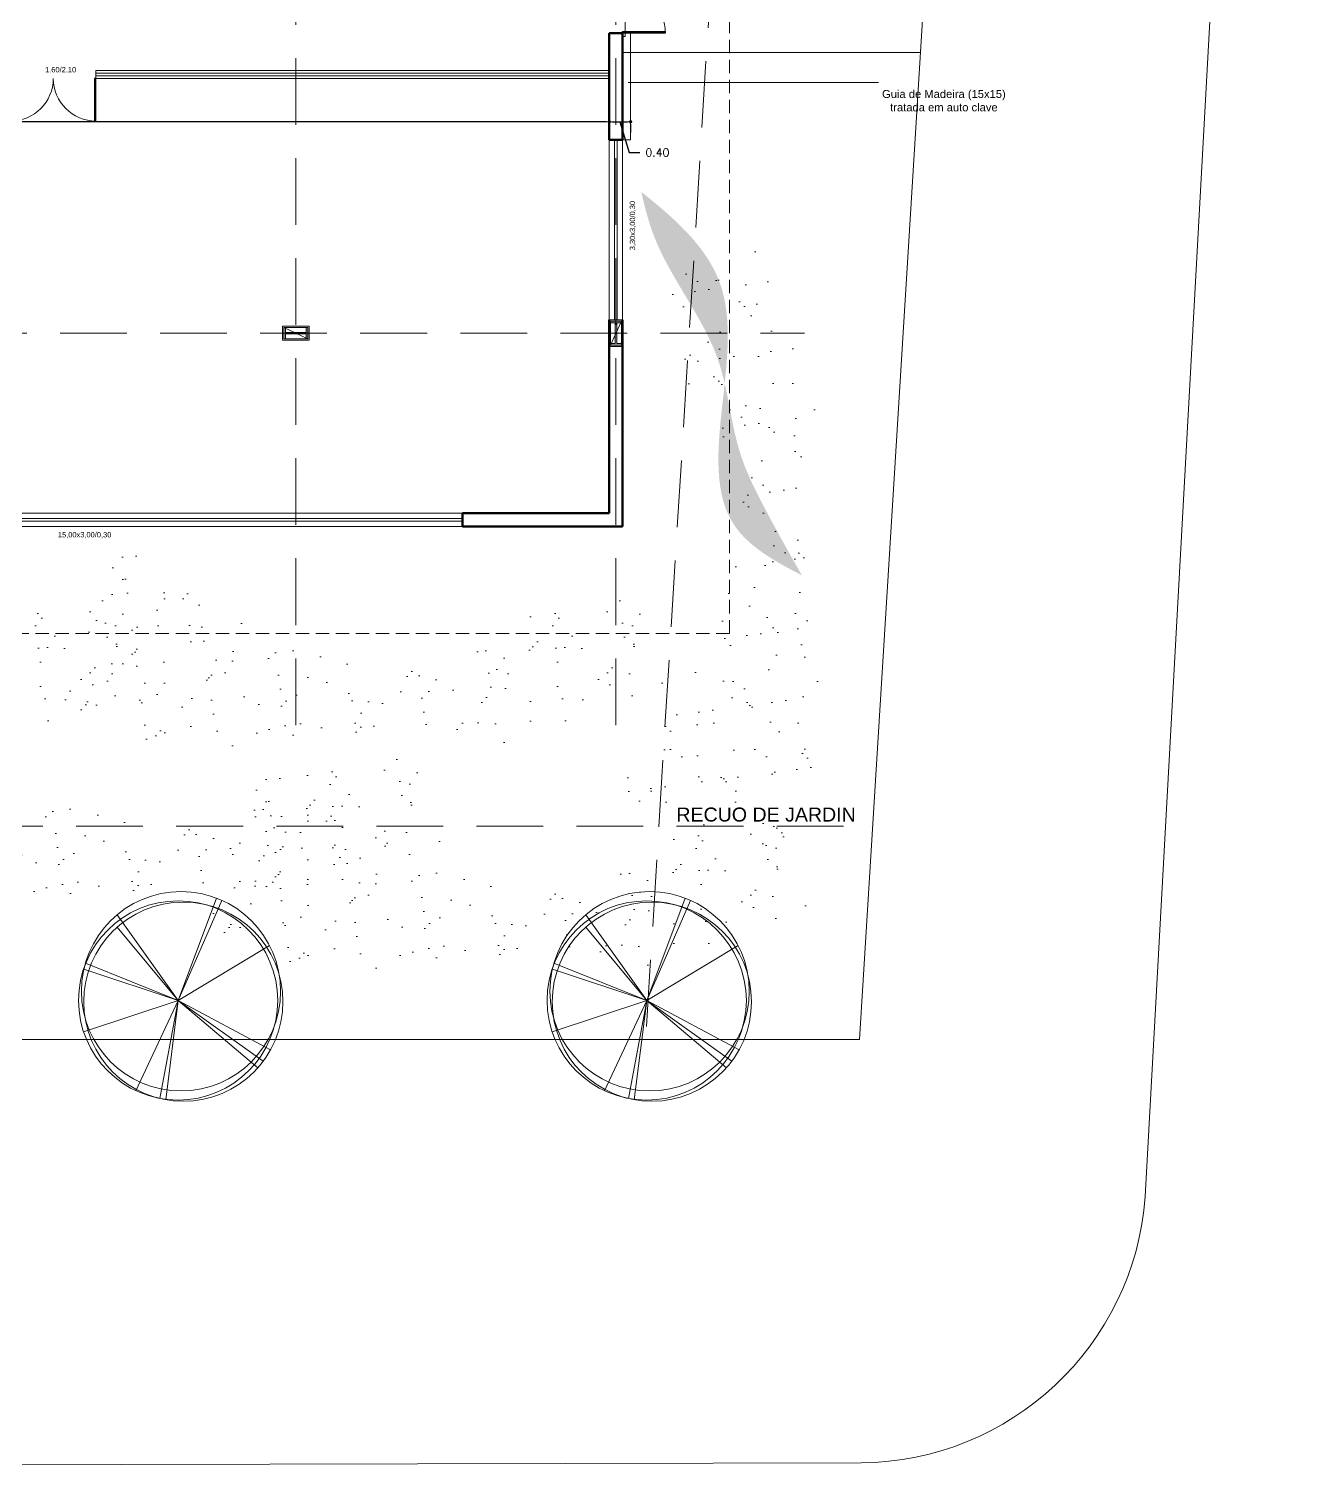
# Model space of a CAD drawing. Header units: millimetres. Extents: x 873 to 1072, y 159 to 369.
# Drawn here: x 976.28 to 1000.31, y 286.95 to 314.03 of the extents above; entities that cross this region are included whole.
import ezdxf

# ---------------------------------------------------------------- set-up
doc = ezdxf.new("R2010")
doc.units = ezdxf.units.MM
doc.header["$LTSCALE"] = 10
doc.header["$PDMODE"] = 34
for name, pattern in [('DASHDOT', [25.4, 12.7, -6.35, 0, -6.35]), ('DASHED2', [0.375, 0.25, -0.125]), ('HIDDEN2', [0.1875, 0.125, -0.0625])]:
    doc.linetypes.add(name, pattern=pattern)
doc.layers.get('0').update_dxf_attribs({"color": 90})
for name, color, linetype, lineweight in [('cinza 03', 252, 'Continuous', 13), ('COTA', 90, 'Continuous', 9), ('linha estutura', 252, 'Continuous', 13), ('PAREDES 2', 50, 'Continuous', 50), ('Pilares', 16, 'Continuous', 20), ('pn 02', 16, 'Continuous', 20), ('PN-01', 90, 'Continuous', 13), ('PN-03', 180, 'Continuous', 30), ('ruas', 16, 'Continuous', 20), ('terreno', 16, 'Continuous', 20), ('TEXTO2', 90, 'Continuous', 15)]:
    doc.layers.add(name, color=color, linetype=linetype, lineweight=lineweight)
doc.styles.add('REGUA60', font='cityb___.ttf', dxfattribs={"width": 1.4})
doc.styles.get("Standard").update_dxf_attribs({"font": 'simplex.shx'})
doc.dimstyles.new('1-100', dxfattribs={"dimtxt": 0.15, "dimasz": 0.06, "dimexe": 0.2, "dimexo": 0.1, "dimgap": 0.1, "dimtad": 0, "dimzin": 0, "dimdsep": 46, "dimtxsty": 'Standard', "dimblk": 'DOT', "dimcen": 0.09, "dimclrd": 90, "dimclre": 90, "dimclrt": 16, "dimadec": 0, "dimazin": 0, "dimtfac": 1, "dimtofl": 0, "dimtmove": 0, "dimatfit": 3, "dimldrblk": 'DOT', "dimfxl": 0, "dimtolj": 1, "dimtzin": 0, "dimarcsym": 0})

# ---------------------------------------------------------------- blocks, each defined once
blk = doc.blocks.new('Árvore-11')
for p, q in [((0.002, 0.011), (-0.643, 1.392)), ((0.002, 0.011), (-0.278, 1.511)), ((0.002, 0.011), (-0.188, 1.53)), ((0.002, 0.011), (1.221, 1.041)), ((0.002, 0.011), (1.303, 0.94)), ((0.002, 0.011), (1.416, 0.765)), ((0.002, 0.011), (-1.444, 0.493)), ((-1.44, -0.468), (0.002, 0.011)), ((0.002, 0.011), (-1.417, -0.558)), ((0.002, 0.011), (-0.931, -1.299)), ((0.002, 0.011), (-0.931, -1.11)), ((0.002, 0.011), (1.399, -0.83)), ((0.002, 0.011), (0.589, -1.554)), ((0.002, 0.011), (0.671, -1.519))]:
    blk.add_line(p, q)
for centre in [(0.081, 0.03), (0.002, 0.011), (0.046, -0.13)]:
    blk.add_circle(centre, 1.524)
blk = doc.blocks.new('_DOT')
at = {"color": 0, "linetype": 'ByBlock'}
blk.add_line((-0.5, 0), (-1, 0), dxfattribs=at)
at = {"color": 0, "linetype": 'ByBlock', "const_width": 0.5}
blk.add_lwpolyline([(-0.25, 0, 1), (0.25, 0, 1)], format="xyb", close=True, dxfattribs=at)
blk = doc.blocks.new('*D39')
at = {"layer": 'cinza 03', "color": 90, "lineweight": -2}
for p, q in [((957.355, 312.283), (957.355, 312.488)), ((957.415, 312.288), (971.855, 312.288)), ((987.095, 312.288), (972.655, 312.288)), ((987.155, 312.243), (987.155, 312.088))]:
    blk.add_line(p, q, dxfattribs=at)
at = {"layer": 'Defpoints', "color": 0}
for p in [(987.155, 312.343), (987.155, 312.288), (957.355, 312.183)]:
    blk.add_point(p, dxfattribs=at)
at = {"layer": 'cinza 03', "color": 90, "lineweight": -2, "xscale": 0.06, "yscale": 0.06, "zscale": 0.06, "rotation": 180}
blk.add_blockref('_DOT', (957.355, 312.288), dxfattribs=at)
at = {"layer": 'cinza 03', "color": 90, "lineweight": -2, "xscale": 0.06, "yscale": 0.06, "zscale": 0.06}
blk.add_blockref('_DOT', (987.155, 312.288), dxfattribs=at)
at = {"layer": 'cinza 03', "color": 16, "insert": (972.255, 312.288), "char_height": 0.15, "attachment_point": 5}
blk.add_mtext('\\A1;29.80', dxfattribs=at)
blk = doc.blocks.new('*D40')
at = {"layer": 'cinza 03', "color": 90, "lineweight": -2}
for p, q in [((987.215, 312.288), (987.495, 312.288)), ((987.355, 312.288), (987.527, 311.713)), ((987.155, 312.243), (987.155, 312.088)), ((987.555, 312.243), (987.555, 312.088)), ((987.527, 311.713), (987.727, 311.713))]:
    blk.add_line(p, q, dxfattribs=at)
at = {"layer": 'Defpoints', "color": 0}
for p in [(987.155, 312.343), (987.555, 312.343), (987.555, 312.288)]:
    blk.add_point(p, dxfattribs=at)
at = {"layer": 'cinza 03', "color": 90, "lineweight": -2, "xscale": 0.06, "yscale": 0.06, "zscale": 0.06, "rotation": 180}
blk.add_blockref('_DOT', (987.155, 312.288), dxfattribs=at)
at = {"layer": 'cinza 03', "color": 90, "lineweight": -2, "xscale": 0.06, "yscale": 0.06, "zscale": 0.06}
blk.add_blockref('_DOT', (987.555, 312.288), dxfattribs=at)
at = {"layer": 'cinza 03', "color": 16, "insert": (988.056, 311.713), "char_height": 0.15, "attachment_point": 5}
blk.add_mtext('\\A1;0.40', dxfattribs=at)

msp = doc.modelspace()

# ---------------------------------------------------------------- hatches: boundary and pattern name
at = {"layer": 'cinza 03'}
h = msp.add_hatch(dxfattribs=at)
h.set_pattern_fill('AR-SAND', color=256, scale=0.0028, style=0)
h.set_pattern_definition([(37.5, (991.3561, 313.30871), (-0.0044801, 0.1370357), [0, -0.1081024, 0, -0.120904, 0, -0.11557]), (7.5, (991.3561, 313.3087), (0.1258665, 0.200711), [0, -0.0583184, 0, -0.0974344, 0, -0.037338]), (327.5, (991.26862, 313.30871), (0.2214779, 0.0004024), [0, -0.03556, 0, -0.128016, 0, -0.167132]), (317.5, (991.26862, 313.3087), (0.2137958, 0.0624202), [0, -0.01778, 0, -0.0839216, 0, -0.096012])])
edge = h.paths.add_edge_path()
edge.add_spline(control_points=[(989.317, 307.383), (989.385, 308.025), (989.453, 309.113), (988.895, 309.913), (988.606, 310.219)], knot_values=[2.017195, 2.017195, 2.017195, 2.017195, 4.538496, 6.321915, 6.321915, 6.321915, 6.321915], degree=3, periodic=0)
edge.add_line((988.606, 310.219), (988.544, 309.09))
edge.add_spline(control_points=[(988.544, 309.09), (988.787, 308.685), (989.118, 308.143), (989.281, 307.539), (989.317, 307.383)], knot_values=[6.117346, 6.117346, 6.117346, 6.117346, 8.122956, 8.811555, 8.811555, 8.811555, 8.811555], degree=3, periodic=0)
edge = h.paths.add_edge_path()
edge.add_spline(control_points=[(988.606, 310.219), (988.355, 310.485), (988.061, 310.731), (987.756, 310.973)], knot_values=[0.463896, 0.463896, 0.463896, 0.463896, 2.017195, 2.017195, 2.017195, 2.017195], degree=3, periodic=0)
edge.add_spline(control_points=[(987.756, 310.973), (987.822, 310.668), (987.999, 310.009), (988.35, 309.414), (988.544, 309.09)], knot_values=[8.811555, 8.811555, 8.811555, 8.811555, 10.139557, 11.743112, 11.743112, 11.743112, 11.743112], degree=3, periodic=0)
edge.add_line((988.544, 309.09), (988.606, 310.219))
edge = h.paths.add_edge_path()
edge.add_spline(control_points=[(990.764, 303.791), (990.505, 304.243), (990.096, 304.968), (989.52, 306.142), (989.422, 306.928), (989.317, 307.383)], knot_values=[0.547538, 0.547538, 0.547538, 0.547538, 2.784782, 4.116659, 6.117346, 6.117346, 6.117346, 6.117346], degree=3, periodic=0)
edge.add_spline(control_points=[(989.317, 307.383), (989.213, 306.393), (988.947, 304.805), (990.25, 304.051), (990.764, 303.791)], knot_values=[6.321915, 6.321915, 6.321915, 6.321915, 10.210746, 12.482761, 12.482761, 12.482761, 12.482761], degree=3, periodic=0)
h = msp.add_hatch(dxfattribs=at)
h.set_pattern_fill('AR-SAND', color=256, scale=0.02, angle=180, style=0)
h.set_pattern_definition([(217.5, (972.8923, 297.8123), (0.032, -0.978826), [0, -0.77216, 0, -0.8636, 0, -0.8255]), (187.5, (972.8923, 297.8123), (-0.89905, -1.43365), [0, -0.41656, 0, -0.69596, 0, -0.2667]), (147.5, (973.51716, 297.8123), (-1.581985, -0.002874), [0, -0.254, 0, -0.9144, 0, -1.1938]), (137.5, (973.5172, 297.8123), (-1.52711, -0.44586), [0, -0.127, 0, -0.59944, 0, -0.6858])])
h.paths.add_polyline_path([(987.797, 300.762), (987.302, 299.702), (990.202, 298.642), (991.334, 300.479), (990.768, 303.66), (991.051, 306.84), (989.919, 309.879), (988.009, 309.525), (988.646, 307.193), (989.707, 305.638), (989.212, 302.741)])
h = msp.add_hatch(dxfattribs=at)
h.set_pattern_fill('AR-SAND', color=256, scale=0.02, angle=90, style=0)
h.set_pattern_definition([(127.5, (966.4174, 318.75974), (-0.978826, -0.032), [0, -0.77216, 0, -0.8636, 0, -0.8255]), (97.5, (966.4174, 318.7597), (-1.43365, 0.89905), [0, -0.41656, 0, -0.69596, 0, -0.2667]), (57.5, (966.4174, 318.1349), (-0.002874, 1.581985), [0, -0.254, 0, -0.9144, 0, -1.1938]), (47.5, (966.4174, 318.1349), (-0.44586, 1.52711), [0, -0.127, 0, -0.59944, 0, -0.6858])])
h.paths.add_polyline_path([(969.367, 303.855), (968.307, 304.35), (967.247, 301.45), (969.084, 300.318), (972.265, 300.884), (975.445, 300.601), (978.484, 301.733), (978.13, 303.643), (975.798, 303.006), (974.243, 301.945), (971.346, 302.44)])
h = msp.add_hatch(dxfattribs=at)
h.set_pattern_fill('AR-SAND', color=256, scale=0.02, angle=90, style=0)
h.set_pattern_definition([(127.5, (976.1085, 318.75974), (-0.978826, -0.032), [0, -0.77216, 0, -0.8636, 0, -0.8255]), (97.5, (976.1085, 318.7597), (-1.43365, 0.89905), [0, -0.41656, 0, -0.69596, 0, -0.2667]), (57.5, (976.1085, 318.1349), (-0.002874, 1.581985), [0, -0.254, 0, -0.9144, 0, -1.1938]), (47.5, (976.1085, 318.1349), (-0.44586, 1.52711), [0, -0.127, 0, -0.59944, 0, -0.6858])])
h.paths.add_polyline_path([(979.058, 303.855), (977.998, 304.35), (976.938, 301.45), (978.776, 300.318), (981.956, 300.884), (985.136, 300.601), (988.175, 301.733), (987.821, 303.643), (985.489, 303.006), (983.934, 301.945), (981.037, 302.44)])
h = msp.add_hatch(dxfattribs=at)
h.set_pattern_fill('AR-SAND', color=256, scale=0.02, angle=90, style=0)
h.set_pattern_definition([(127.5, (971.93496, 315.7916), (-0.978826, -0.032), [0, -0.77216, 0, -0.8636, 0, -0.8255]), (97.5, (971.935, 315.7916), (-1.43365, 0.89905), [0, -0.41656, 0, -0.69596, 0, -0.2667]), (57.5, (971.93496, 315.16675), (-0.002874, 1.581985), [0, -0.254, 0, -0.9144, 0, -1.1938]), (47.5, (971.935, 315.1668), (-0.44586, 1.52711), [0, -0.127, 0, -0.59944, 0, -0.6858])])
h.paths.add_polyline_path([(974.885, 300.887), (973.825, 301.382), (972.765, 298.482), (974.602, 297.35), (977.782, 297.916), (980.962, 297.633), (984.001, 298.765), (983.648, 300.675), (981.316, 300.038), (979.761, 298.977), (976.863, 299.472)])
h = msp.add_hatch(dxfattribs=at)
h.set_pattern_fill('AR-SAND', color=256, scale=0.02, angle=90, style=0)
h.set_pattern_definition([(127.5, (978.7965, 314.5902), (-0.978826, -0.032), [0, -0.77216, 0, -0.8636, 0, -0.8255]), (97.5, (978.7965, 314.5902), (-1.43365, 0.89905), [0, -0.41656, 0, -0.69596, 0, -0.2667]), (57.5, (978.7965, 313.96536), (-0.002874, 1.581985), [0, -0.254, 0, -0.9144, 0, -1.1938]), (47.5, (978.7965, 313.9654), (-0.44586, 1.52711), [0, -0.127, 0, -0.59944, 0, -0.6858])])
h.paths.add_polyline_path([(981.746, 299.686), (980.686, 300.181), (979.626, 297.281), (981.464, 296.149), (984.644, 296.715), (987.824, 296.432), (990.863, 297.563), (990.509, 299.473), (988.177, 298.837), (986.622, 297.776), (983.725, 298.271)])
at = {"layer": 'Pilares'}
for points in [[(987.385, 308.552), (987.175, 308.552), (987.175, 308.522), (987.265, 308.522), (987.265, 308.132), (987.175, 308.132), (987.175, 308.102), (987.385, 308.102), (987.385, 308.132), (987.295, 308.132), (987.295, 308.522), (987.385, 308.522)], [(981.055, 308.432), (981.055, 308.222), (981.085, 308.222), (981.085, 308.312), (981.475, 308.312), (981.475, 308.222), (981.505, 308.222), (981.505, 308.432), (981.475, 308.432), (981.475, 308.342), (981.085, 308.342), (981.085, 308.432)]]:
    msp.add_hatch(color=256, dxfattribs=at).paths.add_polyline_path(points)

# ---------------------------------------------------------------- linework, layer by layer
at = {"layer": 'cinza 03'}
for centre, start, end in [((987.405, 313.952), 0, 90), ((975.937, 313.102), 270, 360), ((977.537, 313.102), 180, 270)]:
    msp.add_arc(centre, 0.8, start, end, dxfattribs=at)
at = {"layer": 'COTA'}
msp.add_line((987.509, 313.025), (992.197, 313.025), dxfattribs=at)
at = {"layer": 'linha estutura', "linetype": 'DASHED2', "ltscale": 0.5}
for p, q in [((981.28, 300.983), (981.28, 331.556)), ((987.28, 300.983), (987.28, 331.556)), ((907.49, 308.327), (990.814, 308.327))]:
    msp.add_line(p, q, dxfattribs=at)
at = {"layer": 'PAREDES 2'}
for p, q in [((987.155, 313.952), (987.405, 313.952)), ((987.155, 311.952), (987.155, 313.952)), ((987.405, 311.952), (987.405, 313.952)), ((987.155, 311.952), (987.405, 311.952)), ((987.155, 304.952), (987.155, 308.577)), ((987.405, 304.702), (987.405, 308.577)), ((984.405, 304.702), (984.405, 304.952)), ((984.405, 304.952), (987.155, 304.952)), ((984.405, 304.702), (987.405, 304.702))]:
    msp.add_line(p, q, dxfattribs=at)
at = {"layer": 'Pilares'}
for p, q in [((987.15, 308.577), (987.15, 308.077)), ((987.41, 308.577), (987.15, 308.577)), ((987.175, 308.552), (987.175, 308.102)), ((987.175, 308.102), (987.385, 308.552)), ((987.385, 308.552), (987.385, 308.102)), ((987.41, 308.577), (987.41, 308.077)), ((981.03, 308.457), (981.03, 308.197)), ((981.03, 308.457), (981.53, 308.457)), ((981.055, 308.432), (981.505, 308.432)), ((981.505, 308.222), (981.055, 308.432)), ((981.055, 308.222), (981.505, 308.222)), ((981.53, 308.457), (981.53, 308.197)), ((981.03, 308.197), (981.53, 308.197)), ((987.41, 308.077), (987.15, 308.077))]:
    msp.add_line(p, q, dxfattribs=at)
at = {"layer": 'Pilares', "linetype": 'Continuous'}
for p, q in [((987.175, 308.522), (987.265, 308.522)), ((987.265, 308.522), (987.265, 308.132)), ((987.295, 308.522), (987.295, 308.132)), ((987.295, 308.522), (987.385, 308.522)), ((981.085, 308.342), (981.085, 308.432)), ((981.085, 308.342), (981.475, 308.342)), ((981.085, 308.222), (981.085, 308.312)), ((981.085, 308.312), (981.475, 308.312)), ((981.475, 308.342), (981.475, 308.432)), ((981.475, 308.222), (981.475, 308.312)), ((987.175, 308.132), (987.265, 308.132)), ((987.295, 308.132), (987.385, 308.132))]:
    msp.add_line(p, q, dxfattribs=at)
for points in [[(987.385, 308.522), (987.385, 308.552), (987.175, 308.552), (987.175, 308.522)], [(981.085, 308.432), (981.055, 308.432), (981.055, 308.222), (981.085, 308.222)], [(981.475, 308.222), (981.505, 308.222), (981.505, 308.432), (981.475, 308.432)], [(987.175, 308.132), (987.175, 308.102), (987.385, 308.102), (987.385, 308.132)]]:
    msp.add_lwpolyline(points, dxfattribs=at)
at = {"layer": 'pn 02'}
for p, q in [((987.405, 313.952), (987.555, 313.952)), ((987.555, 313.952), (987.555, 311.952)), ((987.405, 311.952), (987.555, 311.952))]:
    msp.add_line(p, q, dxfattribs=at)
at = {"layer": 'PN-01', "linetype": 'HIDDEN2', "ltscale": 0.2}
for p, q in [((989.405, 302.702), (989.405, 334.964)), ((966.28, 302.702), (989.405, 302.702))]:
    msp.add_line(p, q, dxfattribs=at)
at = {"layer": 'PN-01'}
for p, q in [((977.537, 313.102), (977.537, 313.252)), ((977.537, 313.252), (987.155, 313.252)), ((977.537, 313.202), (987.155, 313.202)), ((977.537, 313.152), (987.155, 313.152)), ((977.537, 313.102), (987.155, 313.102)), ((969.28, 304.952), (984.405, 304.952)), ((969.28, 304.852), (984.405, 304.852)), ((969.28, 304.802), (984.405, 304.802)), ((969.28, 304.702), (984.405, 304.702))]:
    msp.add_line(p, q, dxfattribs=at)
at = {"layer": 'PN-01', "linetype": 'DASHDOT'}
for p, q in [((987.155, 311.952), (987.155, 308.577)), ((987.255, 311.952), (987.255, 308.577)), ((987.305, 308.577), (987.305, 311.952)), ((987.405, 308.577), (987.405, 311.952))]:
    msp.add_line(p, q, dxfattribs=at)
msp.add_lwpolyline([(987.405, 315.633), (987.455, 315.633), (987.455, 313.884), (987.405, 313.884)], dxfattribs=at)
at = {"layer": 'PN-03'}
for points in [[(987.405, 313.952), (987.405, 313.982), (988.205, 313.982), (988.205, 313.952)], [(977.537, 313.102), (977.507, 313.102), (977.507, 312.302), (977.537, 312.302)]]:
    msp.add_lwpolyline(points, close=True, dxfattribs=at)
at = {"layer": 'ruas'}
msp.add_lwpolyline([(1000.306, 348.691), (997.199, 292.148, -0.389955), (991.876, 287.156), (897.675, 286.947, -0.419344), (894.691, 290.699), (897.996, 348.691)], format="xyb", dxfattribs=at)
at = {"layer": 'terreno', "linetype": 'DASHED2', "ltscale": 0.5}
for p, q in [((987.853, 295.336), (990.311, 335.26)), ((900.292, 299.09), (991.846, 299.09))]:
    msp.add_line(p, q, dxfattribs=at)
at = {"layer": 'terreno'}
for p, q in [((991.846, 295.09), (994.303, 335.014)), ((987.405, 313.587), (992.984, 313.587)), ((900.292, 295.09), (991.846, 295.09))]:
    msp.add_line(p, q, dxfattribs=at)

# ---------------------------------------------------------------- block references
at = {"layer": 'PN-01', "xscale": -1.225, "yscale": 1.225, "zscale": 1.225, "rotation": 180}
for p in [(979.074, 295.836), (987.854, 295.836)]:
    msp.add_blockref('Árvore-11', p, dxfattribs=at)

# ---------------------------------------------------------------- texts
at = {"layer": 'COTA'}
for s, insert, char_height, width, attachment_point in [('{\\fArial|b0|i0|c0|p34;1.60/2.10}', (976.583, 313.314), 0.1, 0.614, 1), ('\\P{\\fArial|b0|i0|c0|p34;\\H0.75x;Guia de Madeira (15x15)\\Ptratada em auto clave}', (993.425, 313.218), 0.2, 3.564, 2), ('{\\fArial|b0|i0|c0|p34;15,00x3,00/0,30}', (976.823, 304.6), 0.1, 0.614, 1)]:
    msp.add_mtext(s, dxfattribs=dict(at, insert=insert, char_height=char_height, width=width, attachment_point=attachment_point))
at = {"layer": 'COTA', "insert": (987.539, 309.881), "char_height": 0.1, "width": 0.614, "attachment_point": 1, "rotation": 90}
msp.add_mtext('{\\fArial|b0|i0|c0|p34;3,30x3,00/0,30}', dxfattribs=at)
at = {"layer": 'TEXTO2', "insert": (988.412, 299.438), "char_height": 0.2625, "width": 5.6138, "attachment_point": 1, "style": 'REGUA60'}
msp.add_mtext('{\\fArial|b0|i0|c0|p34;RECUO DE JARDIN}', dxfattribs=at)

# ---------------------------------------------------------------- dimensions: what is measured, and where the dimension line sits
at = {"layer": 'cinza 03'}
for base, p1, p2, picture, middle in [((987.155, 312.288), (957.355, 312.183), (987.155, 312.343), '*D39', (972.255, 312.288)), ((987.555, 312.288), (987.155, 312.343), (987.555, 312.343), '*D40', (987.827, 311.713))]:
    dim = msp.add_linear_dim(base=base, p1=p1, p2=p2, dimstyle='1-100', override={"dimtmove": 1}, dxfattribs=at)
    dim.commit()
    dim.dimension.update_dxf_attribs({"geometry": picture, "text_midpoint": middle})

doc.saveas('drawing.dxf')
